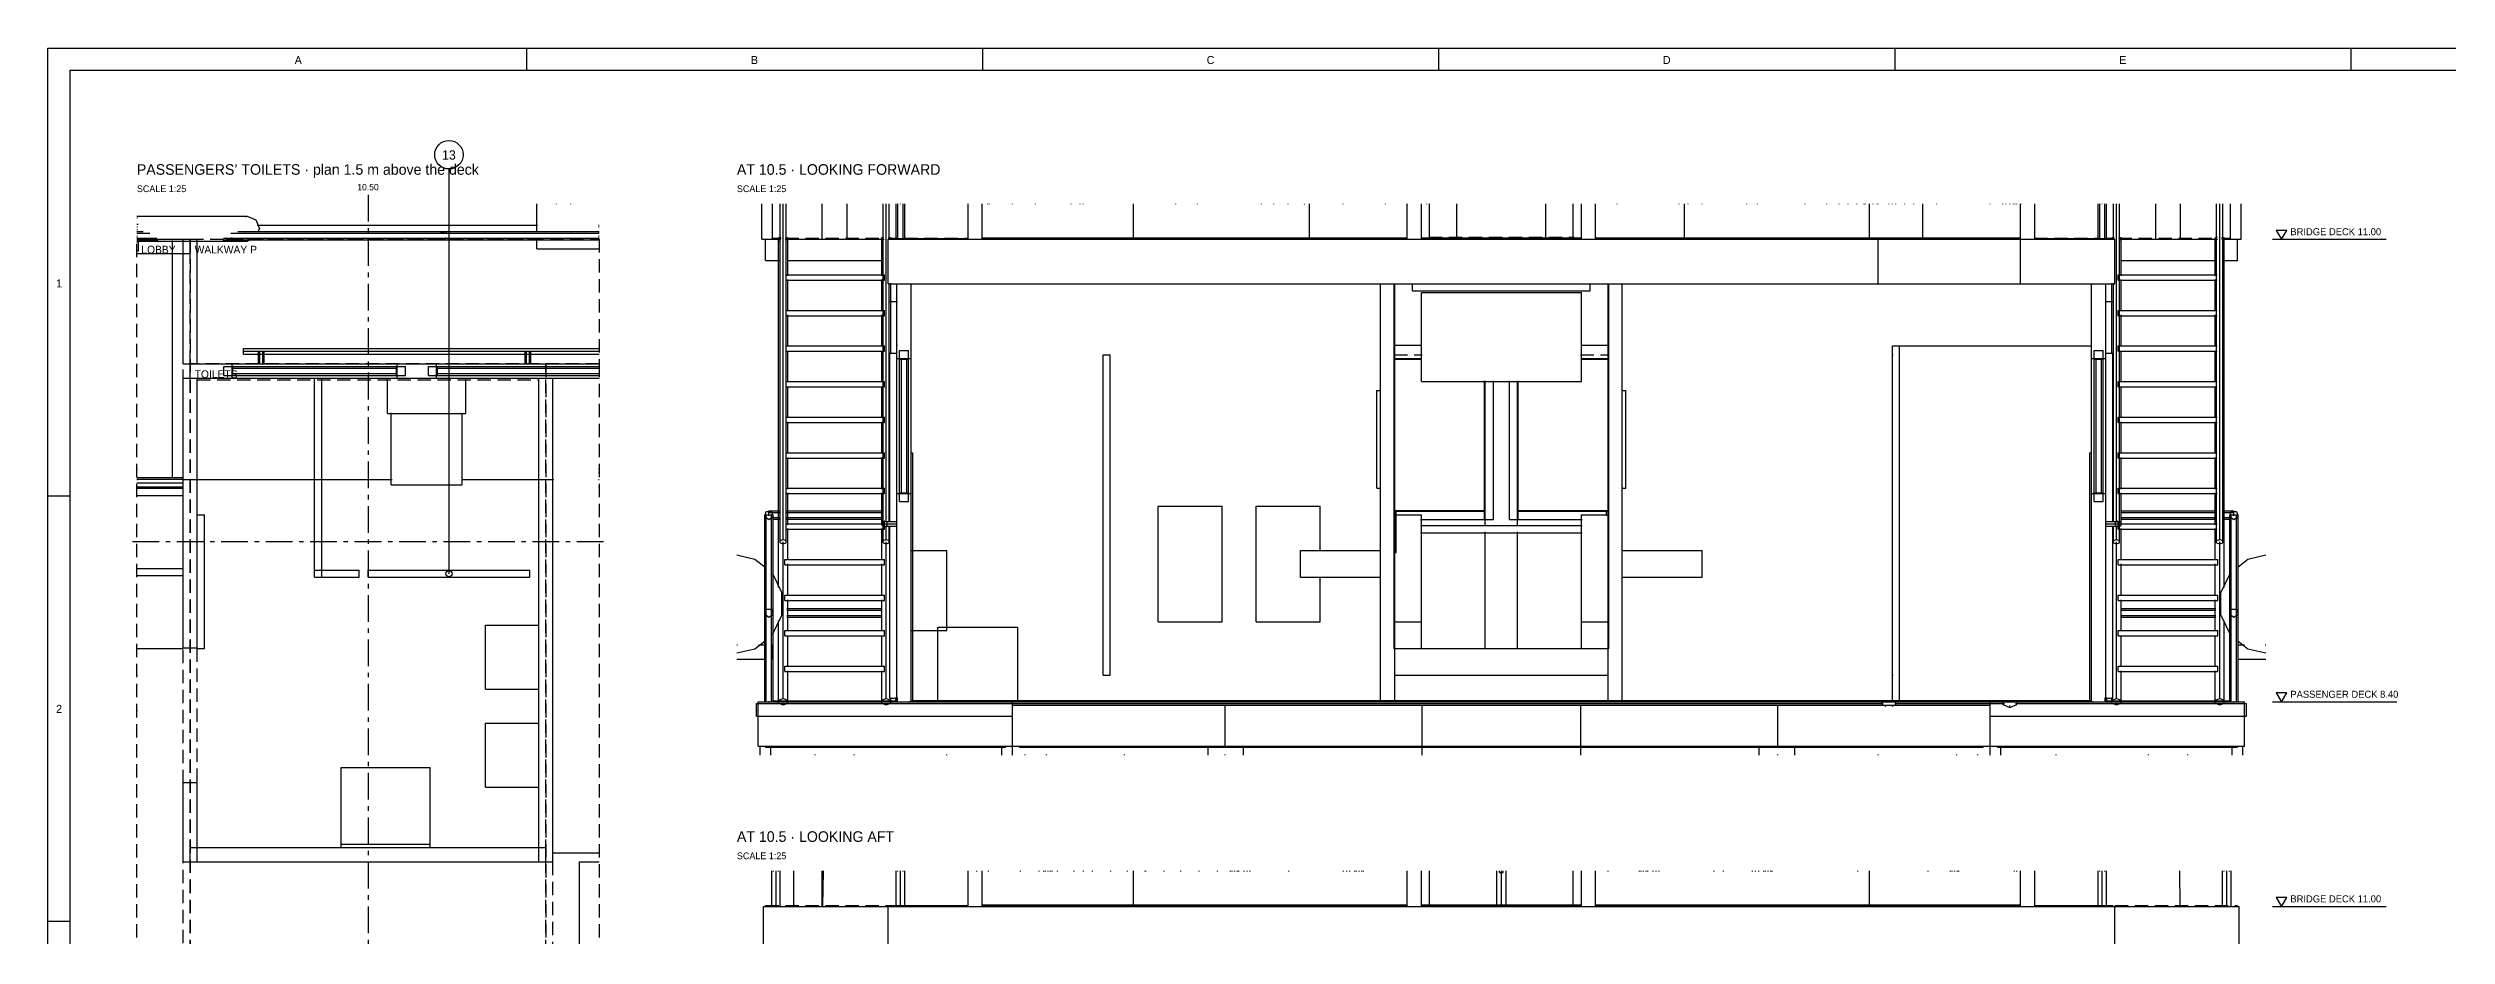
# Model space of a CAD drawing. Extents: x 5 to 836, y 5 to 589.
# Drawn here: x 5 to 545, y 389 to 589 of the extents above; entities that cross this region are included whole.
import ezdxf
from ezdxf.enums import TextEntityAlignment as Align

# ---------------------------------------------------------------- set-up
doc = ezdxf.new("R2010")
doc.units = 0
doc.linetypes.add('CENTER', pattern=[10, 6, -1.5, 1, -1.5])
doc.linetypes.add('DASHED', pattern=[4.5, 3, -1.5])
for name, color, linetype in [('CENTRE', 4, 'CENTER'), ('CHECK', 40, 'CONTINUOUS'), ('CHECK-TEXT', 40, 'CONTINUOUS'), ('CUT', 7, 'CONTINUOUS'), ('DETAIL', 8, 'CONTINUOUS'), ('DIM', 3, 'CONTINUOUS'), ('FRAME', 7, 'CONTINUOUS'), ('GA', 4, 'DASHED'), ('GA-TEXT', 4, 'CONTINUOUS'), ('MARKING', 4, 'DASHED'), ('OUTLINE', 7, 'CONTINUOUS'), ('TEXT', 7, 'CONTINUOUS'), ('THIN', 7, 'CONTINUOUS')]:
    doc.layers.add(name, color=color, linetype=linetype)

msp = doc.modelspace()

# ---------------------------------------------------------------- linework, layer by layer
at = {"layer": 'CENTRE'}
for p, q in [((77, 556), (77, 209)), ((77, 556), (77, 209)), ((24, 478), (130, 478))]:
    msp.add_line(p, q, dxfattribs=at)
at = {"layer": 'CHECK'}
msp.add_line((95.2, 561.8), (95.2, 470.8), dxfattribs=at)
for centre, radius in [((95.2, 565), 3.2), ((95.2, 470.8), 0.7)]:
    msp.add_circle(centre, radius, dxfattribs=at)
at = {"layer": 'CUT'}
for p, q in [((212, 546), (212, 554)), ((215.2, 546), (215.2, 554)), ((249.2, 546), (249.2, 554)), ((310.8, 546), (310.8, 554)), ((314, 546), (314, 554)), ((350, 546), (350, 554)), ((353.2, 546), (353.2, 554)), ((414.8, 546), (414.8, 554)), ((448.8, 546), (448.8, 554)), ((452, 546), (452, 554)), ((25, 546), (38.6, 546)), ((25, 545.4), (25.4, 545.4)), ((25.4, 543.4), (25.4, 545.4)), ((35.4, 518), (35.4, 546)), ((37, 542.8), (37, 546)), ((38.6, 518), (38.6, 546)), ((194, 536), (194, 546)), ((194, 546), (470, 546)), ((194.4, 546.2), (212, 546.2)), ((194.4, 546.04), (194.4, 546.18)), ((194.4, 546.04), (212, 546.04)), ((215.2, 546.32), (310.8, 546.32)), ((215.2, 546.12), (310.8, 546.12)), ((314, 546.32), (350, 546.32)), ((314, 546.12), (350, 546.12)), ((353.2, 546.32), (448.8, 546.32)), ((353.2, 546.12), (448.8, 546.12)), ((452, 546.2), (469.6, 546.2)), ((452, 546.04), (469.6, 546.04)), ((469.6, 546.06), (469.6, 546.2)), ((470, 536), (470, 546)), ((25, 543.4), (25.4, 543.4)), ((25, 542.8), (37, 542.8)), ((194, 536), (470, 536)), ((196, 519.16), (196, 536)), ((199.2, 519.16), (199.2, 536)), ((304.8, 442), (304.8, 536)), ((308, 442), (308, 536)), ((312, 534.4), (312, 536)), ((312, 534.4), (352, 534.4)), ((352, 534.4), (352, 536)), ((356, 442), (356, 536)), ((359.2, 442), (359.2, 536)), ((464.8, 519.16), (464.8, 536)), ((468, 519.16), (468, 536)), ((196, 519.16), (199.2, 519.16)), ((196.6, 519), (196.6, 521)), ((196.6, 521), (198.6, 521)), ((196.6, 519), (198.6, 519)), ((197, 489), (197, 519)), ((198.2, 489), (198.2, 519)), ((198.6, 519), (198.6, 521)), ((464.8, 519.16), (468, 519.16)), ((465.4, 521), (467.4, 521)), ((465.4, 519), (465.4, 521)), ((465.4, 519), (467.4, 519)), ((465.8, 489), (465.8, 519)), ((467, 489), (467, 519)), ((467.4, 519), (467.4, 521)), ((35.4, 518), (46.44, 518)), ((35.4, 454), (35.4, 514.8)), ((35.4, 514.8), (46.44, 514.8)), ((37, 514.8), (37, 518)), ((38.6, 454), (38.6, 514.8)), ((44.6, 517.4), (46.6, 517.4)), ((44.6, 515.4), (44.6, 517.4)), ((44.6, 515.4), (46.6, 515.4)), ((46.44, 514.8), (46.44, 518)), ((46.6, 515.4), (46.6, 517.4)), ((46.6, 517), (83.4, 517)), ((46.6, 515.8), (83.4, 515.8)), ((65, 514.8), (66.6, 514.8)), ((65, 470), (65, 514.8)), ((66.6, 470), (66.6, 514.8)), ((83.4, 515.4), (83.4, 517.4)), ((83.4, 517.4), (85.4, 517.4)), ((83.4, 515.4), (85.4, 515.4)), ((83.56, 518), (92.44, 518)), ((83.56, 514.8), (83.56, 518)), ((83.56, 514.8), (92.44, 514.8)), ((85.4, 515.4), (85.4, 517.4)), ((90.6, 517.4), (92.6, 517.4)), ((90.6, 515.4), (90.6, 517.4)), ((90.6, 515.4), (92.6, 515.4)), ((92.44, 514.8), (92.44, 518)), ((92.6, 515.4), (92.6, 517.4)), ((92.6, 517), (129, 517)), ((92.6, 515.8), (129, 515.8)), ((115.4, 514.8), (118.6, 514.8)), ((115.4, 406), (115.4, 514.8)), ((118.6, 406), (118.6, 514.8)), ((304, 490), (304, 512)), ((304, 512), (304.8, 512)), ((359.2, 512), (360, 512)), ((360, 490), (360, 512)), ((199.2, 442), (199.2, 498)), ((199.2, 498), (199.6, 498)), ((199.6, 442), (199.6, 498)), ((464.4, 498), (464.8, 498)), ((464.4, 442), (464.4, 498)), ((464.8, 442), (464.8, 498)), ((25, 488.4), (35.4, 488.4)), ((196, 442), (196, 488.84)), ((196, 488.84), (199.2, 488.84)), ((196.6, 489), (198.6, 489)), ((196.6, 487), (196.6, 489)), ((196.6, 487), (198.6, 487)), ((198.6, 487), (198.6, 489)), ((304, 490), (304.8, 490)), ((359.2, 490), (360, 490)), ((464.8, 488.84), (468, 488.84)), ((465.4, 489), (467.4, 489)), ((465.4, 487), (465.4, 489)), ((465.4, 487), (467.4, 487)), ((467.4, 487), (467.4, 489)), ((468, 442), (468, 488.84)), ((38.6, 484), (40.2, 484)), ((40.2, 454), (40.2, 484)), ((166.25, 483.69), (166.61, 484.81)), ((166.25, 483.69), (167.2, 483)), ((166.61, 484.81), (167.79, 484.81)), ((167.2, 483), (168.15, 483.69)), ((167.79, 484.81), (168.15, 483.69)), ((192.58, 481.68), (192.58, 482.36)), ((192.58, 481.64), (193.17, 481.3)), ((192.61, 482.38), (193.2, 482.72)), ((193.2, 481.28), (193.79, 481.62)), ((193.23, 482.7), (193.82, 482.36)), ((193.82, 481.64), (193.82, 482.32)), ((470.18, 481.68), (470.18, 482.36)), ((470.18, 481.64), (470.77, 481.3)), ((470.21, 482.38), (470.8, 482.72)), ((470.8, 481.28), (471.39, 481.62)), ((470.83, 482.7), (471.42, 482.36)), ((471.42, 481.64), (471.42, 482.32)), ((495.85, 483.69), (496.21, 484.81)), ((495.85, 483.69), (496.8, 483)), ((496.21, 484.81), (497.39, 484.81)), ((496.8, 483), (497.75, 483.69)), ((497.39, 484.81), (497.75, 483.69)), ((286.8, 470), (286.8, 476)), ((286.8, 476), (304.8, 476)), ((359.2, 476), (377.2, 476)), ((377.2, 470), (377.2, 476)), ((25, 472), (35.4, 472)), ((25, 470.4), (35.4, 470.4)), ((65, 471.6), (75, 471.6)), ((65, 470), (75, 470)), ((75, 470), (75, 471.6)), ((77, 471.6), (113.4, 471.6)), ((77, 470), (77, 471.6)), ((77, 470), (113.4, 470)), ((113.4, 470), (113.4, 471.6)), ((286.8, 470), (304.8, 470)), ((359.2, 470), (377.2, 470)), ((166.25, 461.69), (166.61, 462.81)), ((166.25, 461.69), (167.2, 461)), ((166.61, 462.81), (167.79, 462.81)), ((167.2, 461), (168.15, 461.69)), ((167.79, 462.81), (168.15, 461.69)), ((495.85, 461.69), (496.21, 462.81)), ((495.85, 461.69), (496.8, 461)), ((496.21, 462.81), (497.39, 462.81)), ((496.8, 461), (497.75, 461.69)), ((497.39, 462.81), (497.75, 461.69)), ((25, 454), (35.4, 454)), ((35.4, 454.16), (38.6, 454.16)), ((38.6, 454), (40.2, 454)), ((164.8, 442), (499.2, 442)), ((164.8, 432), (164.8, 442)), ((168, 442.2), (196, 442.2)), ((168, 442), (168, 442.19)), ((199.2, 442.32), (464.8, 442.32)), ((199.2, 442.12), (464.8, 442.12)), ((222, 430), (222, 442)), ((442, 430), (442, 442)), ((468, 442.2), (496, 442.2)), ((496, 442.01), (496, 442.2)), ((499.2, 432), (499.2, 442)), ((164.8, 432), (499.2, 432)), ((165.2, 430), (165.2, 432)), ((166.4, 431.8), (166.4, 431.98)), ((166.4, 431.8), (220.4, 431.8)), ((167.6, 430), (167.6, 432)), ((219.6, 430), (219.6, 432)), ((220.4, 431.82), (220.4, 432)), ((223.6, 431.8), (223.6, 432)), ((223.6, 431.8), (440.4, 431.8)), ((440.4, 431.8), (440.4, 432)), ((443.6, 431.8), (443.6, 431.98)), ((443.6, 431.8), (497.6, 431.8)), ((444.4, 430), (444.4, 432)), ((496.4, 430), (496.4, 432)), ((497.6, 431.82), (497.6, 432)), ((498.8, 430), (498.8, 432)), ((35.4, 406), (35.4, 423.84)), ((35.4, 423.84), (38.6, 423.84)), ((38.6, 406), (38.6, 423.84)), ((35.4, 406), (118.6, 406)), ((37, 406), (37, 409.2)), ((37, 409.2), (117, 409.2)), ((71, 410), (91, 410)), ((71, 409.2), (71, 410)), ((91, 409.2), (91, 410)), ((117, 406), (117, 409.2)), ((212, 396), (212, 404)), ((215.2, 396), (215.2, 404)), ((249.2, 396), (249.2, 404)), ((310.8, 396), (310.8, 404)), ((314, 396), (314, 404)), ((350, 396), (350, 404)), ((353.2, 396), (353.2, 404)), ((414.8, 396), (414.8, 404)), ((448.8, 396), (448.8, 404)), ((452, 396), (452, 404)), ((194, 386), (194, 396)), ((194, 396), (470, 396)), ((194.4, 396.2), (212, 396.2)), ((194.4, 396.06), (194.4, 396.2)), ((194.4, 396.04), (212, 396.04)), ((215.2, 396.32), (310.8, 396.32)), ((215.2, 396.12), (310.8, 396.12)), ((314, 396.32), (350, 396.32)), ((314, 396.12), (350, 396.12)), ((353.2, 396.32), (448.8, 396.32)), ((353.2, 396.12), (448.8, 396.12)), ((452, 396.2), (469.6, 396.2)), ((452, 396.04), (469.6, 396.04)), ((469.6, 396.04), (469.6, 396.18)), ((470, 386), (470, 396))]:
    msp.add_line(p, q, dxfattribs=at)
at = {"layer": 'DETAIL'}
for p, q in [((115, 547.71), (115, 554)), ((119.4, 553.86), (119.4, 554)), ((122.6, 553.86), (122.6, 554)), ((165.6, 546), (165.6, 554)), ((168, 546), (168, 554)), ((169.71, 477.76), (169.71, 554)), ((170.4, 478.47), (170.4, 554)), ((171.09, 477.76), (171.09, 554)), ((179.2, 546), (179.2, 554)), ((184.8, 546), (184.8, 554)), ((192.91, 477.76), (192.91, 554)), ((193.6, 482.53), (193.6, 554)), ((194.29, 545.89), (194.29, 554)), ((195.85, 546), (195.85, 554)), ((196.21, 546), (196.21, 554)), ((196.8, 553.86), (196.8, 554)), ((197.39, 546), (197.39, 554)), ((197.75, 546), (197.75, 554)), ((212, 546), (212, 554)), ((215.2, 546), (215.2, 554)), ((216.44, 553.86), (216.44, 554)), ((216.8, 553.86), (216.8, 554)), ((222, 553.86), (222, 554)), ((227.2, 553.86), (227.2, 554)), ((235.2, 553.86), (235.2, 554)), ((237.2, 553.86), (237.2, 554)), ((238, 553.86), (238, 554)), ((249.2, 546), (249.2, 554)), ((258.76, 553.86), (258.76, 554)), ((263.64, 553.86), (263.64, 554)), ((278, 553.86), (278, 554)), ((280.8, 553.86), (280.8, 554)), ((284, 553.86), (284, 554)), ((288.8, 546), (288.8, 554)), ((305.96, 553.86), (305.96, 554)), ((310.8, 546), (310.8, 554)), ((310.84, 553.86), (310.84, 554)), ((314, 546), (314, 554)), ((315.2, 553.86), (315.2, 554)), ((315.84, 546), (315.84, 554)), ((322, 546.28), (322, 554)), ((342, 546.28), (342, 554)), ((348.16, 546), (348.16, 554)), ((350, 546), (350, 554)), ((353.16, 553.86), (353.16, 554)), ((353.2, 546), (353.2, 554)), ((358.04, 553.86), (358.04, 554)), ((372, 553.86), (372, 554)), ((373.2, 546), (373.2, 554)), ((377.2, 553.86), (377.2, 554)), ((387.2, 553.86), (387.2, 554)), ((389.6, 553.86), (389.6, 554)), ((400.36, 553.86), (400.36, 554)), ((405.24, 553.86), (405.24, 554)), ((410, 553.86), (410, 554)), ((412, 553.86), (412, 554)), ((413.6, 553.86), (413.6, 554)), ((413.93, 553.86), (413.93, 554)), ((414.8, 546), (414.8, 554)), ((415.67, 553.86), (415.67, 554)), ((416.64, 553.86), (416.64, 554)), ((416.8, 553.86), (416.8, 554)), ((419.24, 553.86), (419.24, 554)), ((420, 553.86), (420, 554)), ((420.76, 553.86), (420.76, 554)), ((422.8, 553.86), (422.8, 554)), ((424.8, 553.86), (424.8, 554)), ((426.8, 546), (426.8, 554)), ((430, 553.86), (430, 554)), ((442, 553.86), (442, 554)), ((444.84, 553.86), (444.84, 554)), ((445.6, 553.86), (445.6, 554)), ((446.36, 553.86), (446.36, 554)), ((447.2, 553.86), (447.2, 554)), ((447.56, 553.86), (447.56, 554)), ((448, 553.86), (448, 554)), ((448.8, 536), (448.8, 554)), ((448.96, 553.86), (448.96, 554)), ((452, 546), (452, 554)), ((466.25, 546), (466.25, 554)), ((466.61, 546), (466.61, 554)), ((467.2, 553.86), (467.2, 554)), ((467.79, 546), (467.79, 554)), ((468.15, 546), (468.15, 554)), ((469.71, 545.89), (469.71, 554)), ((470.4, 482.53), (470.4, 554)), ((471.09, 477.76), (471.09, 554)), ((479.2, 546), (479.2, 554)), ((484.8, 546), (484.8, 554)), ((492.91, 477.76), (492.91, 554)), ((493.6, 478.47), (493.6, 554)), ((494.29, 477.76), (494.29, 554)), ((496, 546), (496, 554)), ((498.4, 546), (498.4, 554)), ((25, 549.42), (25.28, 549.42)), ((25, 548.8), (25.14, 548.8)), ((25, 548.18), (25.14, 548.18)), ((25, 547.75), (26.4, 547.75)), ((25, 547.39), (27.94, 547.39)), ((25, 546.8), (25.14, 546.8)), ((25, 546.4), (25.14, 546.4)), ((25, 546.21), (29.48, 546.21)), ((25, 546), (25.64, 546)), ((25, 545.85), (29.76, 545.85)), ((25, 545.4), (25.4, 545.4)), ((25.4, 543.4), (25.4, 545.4)), ((33, 492.28), (33, 545.7)), ((35.4, 518), (35.4, 545.72)), ((37, 542.8), (37, 545.72)), ((38.6, 518), (38.6, 545.72)), ((44.32, 545.85), (129, 545.85)), ((44.46, 546.21), (129, 546.21)), ((45.16, 546.17), (46.15, 545.85)), ((46.14, 547.39), (129, 547.39)), ((46.15, 545.85), (46.54, 546.38)), ((47.68, 547.75), (129, 547.75)), ((52.03, 549.2), (115.15, 549.2)), ((93.14, 547.39), (94.26, 547.75)), ((93.14, 547.26), (93.14, 547.39)), ((93.14, 546.21), (93.14, 546.34)), ((93.14, 546.21), (94.26, 545.85)), ((94.26, 547.75), (94.64, 547.22)), ((94.26, 545.85), (94.64, 546.38)), ((115, 543.88), (115, 545.91)), ((128.86, 549.2), (129, 549.2)), ((128.86, 548.8), (129, 548.8)), ((128.86, 546.8), (129, 546.8)), ((128.86, 546.4), (129, 546.4)), ((165.6, 546), (169.9, 546)), ((166.4, 541.2), (166.4, 546)), ((169.36, 546.35), (169.88, 546.53)), ((169.36, 467.69), (169.36, 546.35)), ((169.36, 545.65), (169.49, 545.6)), ((170.88, 546), (193.13, 546)), ((170.92, 546.53), (171.44, 546.35)), ((171.31, 545.6), (171.44, 545.65)), ((171.44, 537.81), (171.44, 546.35)), ((192.56, 546.35), (193.08, 546.53)), ((192.56, 545.65), (192.69, 545.6)), ((192.58, 537.81), (192.58, 546.35)), ((194, 536), (194, 546)), ((194, 546), (470, 546)), ((194.12, 546.53), (194.64, 546.35)), ((194.64, 545.88), (194.64, 546.35)), ((196.8, 546), (196.8, 546.14)), ((227.2, 546), (227.2, 546.14)), ((235.2, 546), (235.2, 546.14)), ((237.2, 546), (237.2, 546.14)), ((238, 546), (238, 546.14)), ((278, 546), (278, 546.14)), ((280.8, 546), (280.8, 546.14)), ((377.2, 546), (377.2, 546.14)), ((387.2, 546), (387.2, 546.14)), ((413.6, 546), (413.6, 546.14)), ((416.8, 535.86), (416.8, 546.14)), ((422.8, 546), (422.8, 546.14)), ((424.8, 546), (424.8, 546.14)), ((430, 546), (430, 546.14)), ((448, 546), (448, 546.14)), ((467.2, 546), (467.2, 546.14)), ((469.36, 546.35), (469.88, 546.53)), ((469.36, 545.88), (469.36, 546.35)), ((470, 536), (470, 546)), ((470.89, 546), (493.13, 546)), ((470.92, 546.53), (471.44, 546.35)), ((471.31, 545.6), (471.44, 545.65)), ((471.42, 537.81), (471.42, 546.35)), ((492.56, 546.35), (493.08, 546.53)), ((492.56, 537.81), (492.56, 546.35)), ((492.56, 545.65), (492.69, 545.6)), ((494.1, 546), (498.4, 546)), ((494.12, 546.53), (494.64, 546.35)), ((494.51, 545.6), (494.64, 545.65)), ((494.64, 467.69), (494.64, 546.35)), ((497.6, 541.2), (497.6, 546)), ((25, 543.4), (25.4, 543.4)), ((25, 542.8), (37, 542.8)), ((166.4, 541.2), (169.48, 541.2)), ((171.3, 541.2), (192.71, 541.2)), ((471.31, 541.2), (492.71, 541.2)), ((494.52, 541.2), (497.6, 541.2)), ((170.94, 538), (193.2, 538)), ((170.94, 536.8), (193.2, 536.8)), ((171.44, 529.83), (171.44, 536.98)), ((192.58, 529.83), (192.58, 536.98)), ((193.2, 536.8), (193.2, 538)), ((194, 536), (470, 536)), ((194.29, 482.43), (194.29, 536.11)), ((194.64, 520.31), (194.64, 536.14)), ((196, 442), (196, 536)), ((199.2, 442), (199.2, 536)), ((240, 535.87), (240, 536)), ((280, 535.87), (280, 536)), ((304.8, 535.86), (304.8, 536)), ((307.84, 453.89), (307.84, 536)), ((308, 442), (308, 536)), ((312, 534.4), (312, 536)), ((312, 534.4), (352, 534.4)), ((352, 534.4), (352, 536)), ((356, 442), (356, 536)), ((356.16, 453.89), (356.16, 536)), ((359.2, 535.86), (359.2, 536)), ((384, 535.87), (384, 536)), ((413.6, 535.86), (413.6, 536)), ((418.24, 535.86), (418.24, 536)), ((424, 535.87), (424, 536)), ((424.8, 535.87), (424.8, 536)), ((440.8, 535.87), (440.8, 536)), ((447.36, 535.86), (447.36, 536)), ((464.8, 442), (464.8, 536)), ((468, 442), (468, 536)), ((469.36, 520.31), (469.36, 536.14)), ((469.71, 482.43), (469.71, 536.11)), ((470.8, 538), (493.06, 538)), ((470.8, 536.8), (470.8, 538)), ((470.8, 536.8), (493.06, 536.8)), ((471.42, 529.83), (471.42, 536.98)), ((492.56, 529.83), (492.56, 536.98)), ((170.94, 530), (193.2, 530)), ((171.44, 521.85), (171.44, 529)), ((192.58, 521.85), (192.58, 529)), ((193.2, 528.8), (193.2, 530)), ((194.44, 532), (196.12, 532)), ((314, 514), (314, 534)), ((314, 534), (350, 534)), ((350, 514), (350, 534)), ((467.88, 532), (469.56, 532)), ((470.8, 530), (493.06, 530)), ((470.8, 528.8), (470.8, 530)), ((471.42, 521.85), (471.42, 529)), ((492.56, 521.85), (492.56, 529)), ((170.94, 528.8), (193.2, 528.8)), ((470.8, 528.8), (493.06, 528.8)), ((49, 520.18), (49, 521.42)), ((49, 521.42), (129, 521.42)), ((49, 520.8), (129, 520.8)), ((49, 520.18), (129, 520.18)), ((52.36, 518), (52.36, 520.8)), ((52.68, 518), (52.68, 520.8)), ((53.32, 518), (53.32, 520.8)), ((53.64, 518), (53.64, 520.8)), ((112.36, 518), (112.36, 520.8)), ((112.68, 518), (112.68, 520.8)), ((113.32, 518), (113.32, 520.8)), ((113.64, 518), (113.64, 520.8)), ((170.94, 522), (193.2, 522)), ((170.94, 520.8), (193.2, 520.8)), ((171.44, 513.87), (171.44, 520.88)), ((192.58, 513.87), (192.58, 520.88)), ((193.2, 520.8), (193.2, 522)), ((194.4, 482.51), (194.4, 520.4)), ((194.4, 520.4), (196, 520.4)), ((196, 522.16), (196.14, 522.16)), ((196, 519.16), (199.2, 519.16)), ((196.6, 487), (196.6, 521)), ((196.6, 521), (198.6, 521)), ((196.6, 519), (198.6, 519)), ((197, 489), (197, 519)), ((198.2, 489), (198.2, 519)), ((198.6, 487), (198.6, 521)), ((242.4, 448), (242.4, 520)), ((242.4, 520), (244, 520)), ((244, 448), (244, 520)), ((307.8, 519.16), (314.09, 519.16)), ((307.8, 519), (314.09, 519)), ((307.84, 522.16), (314.12, 522.16)), ((349.88, 522.16), (356.16, 522.16)), ((349.91, 519.16), (356.2, 519.16)), ((349.91, 519), (356.2, 519)), ((420, 442), (420, 522)), ((420, 522), (464.8, 522)), ((420, 520), (420.13, 520)), ((421.6, 442), (421.6, 522)), ((464.8, 519.16), (468, 519.16)), ((465.4, 521), (467.4, 521)), ((465.4, 487), (465.4, 521)), ((465.4, 519), (467.4, 519)), ((465.8, 489), (465.8, 519)), ((467, 489), (467, 519)), ((467.4, 487), (467.4, 521)), ((467.86, 522.16), (468, 522.16)), ((468, 520.4), (469.6, 520.4)), ((469.6, 482.51), (469.6, 520.4)), ((470.8, 522), (493.06, 522)), ((470.8, 520.8), (470.8, 522)), ((470.8, 520.8), (493.06, 520.8)), ((471.42, 513.87), (471.42, 520.88)), ((492.56, 513.87), (492.56, 520.88)), ((35.4, 518), (129, 518)), ((35.4, 454), (35.4, 514.8)), ((35.4, 514.8), (129, 514.8)), ((37, 514.8), (37, 518)), ((38.6, 454), (38.6, 514.8)), ((44.6, 517.4), (83.4, 517.4)), ((44.6, 515.4), (44.6, 517.4)), ((44.6, 515.4), (83.4, 515.4)), ((46.44, 514.8), (46.44, 518)), ((46.6, 515.4), (46.6, 517.4)), ((46.6, 517), (83.4, 517)), ((46.6, 515.8), (83.4, 515.8)), ((65, 470), (65, 514.52)), ((66.6, 470), (66.6, 514.52)), ((81.4, 506.8), (81.4, 514.52)), ((83.4, 515.4), (83.4, 517.4)), ((83.53, 517.4), (85.4, 517.4)), ((83.53, 515.4), (85.4, 515.4)), ((83.56, 514.8), (83.56, 518)), ((85.4, 515.4), (85.4, 517.4)), ((90.6, 517.4), (129, 517.4)), ((90.6, 515.4), (90.6, 517.4)), ((90.6, 515.4), (129, 515.4)), ((92.44, 514.8), (92.44, 518)), ((92.6, 515.4), (92.6, 517.4)), ((92.6, 517), (129, 517)), ((92.6, 515.8), (129, 515.8)), ((99, 506.8), (99, 514.52)), ((115.4, 406), (115.4, 514.8)), ((118.6, 406), (118.6, 514.8)), ((170.94, 514), (193.2, 514)), ((170.94, 512.8), (193.2, 512.8)), ((171.44, 505.89), (171.44, 512.9)), ((192.58, 505.89), (192.58, 512.9)), ((193.2, 512.8), (193.2, 514)), ((314, 514), (350, 514)), ((328.2, 483), (328.2, 514.15)), ((328.36, 481.45), (328.36, 514.18)), ((330.2, 483), (330.2, 514.15)), ((333.8, 483), (333.8, 514.15)), ((335.64, 481.45), (335.64, 514.18)), ((335.8, 483), (335.8, 514.15)), ((470.8, 514), (493.06, 514)), ((470.8, 512.8), (470.8, 514)), ((470.8, 512.8), (493.06, 512.8)), ((471.42, 505.89), (471.42, 512.9)), ((492.56, 505.89), (492.56, 512.9)), ((304, 490), (304, 512)), ((304, 512), (304.8, 512)), ((304.8, 490), (304.8, 512)), ((359.2, 512), (360, 512)), ((359.2, 490), (359.2, 512)), ((360, 490), (360, 512)), ((81.4, 506.8), (99, 506.8)), ((82.2, 490.8), (82.2, 506.99)), ((98.2, 490.8), (98.2, 506.99)), ((170.94, 506), (193.2, 506)), ((170.94, 504.8), (193.2, 504.8)), ((171.44, 497.92), (171.44, 504.92)), ((192.58, 497.92), (192.58, 504.92)), ((193.2, 504.8), (193.2, 506)), ((470.8, 506), (493.06, 506)), ((470.8, 504.8), (470.8, 506)), ((470.8, 504.8), (493.06, 504.8)), ((471.42, 497.92), (471.42, 504.92)), ((492.56, 497.92), (492.56, 504.92)), ((170.94, 498), (193.2, 498)), ((170.94, 496.8), (193.2, 496.8)), ((171.44, 489.8), (171.44, 496.94)), ((192.58, 489.8), (192.58, 496.94)), ((193.2, 496.8), (193.2, 498)), ((470.8, 498), (493.06, 498)), ((470.8, 496.8), (470.8, 498)), ((470.8, 496.8), (493.06, 496.8)), ((471.42, 489.8), (471.42, 496.94)), ((492.56, 489.8), (492.56, 496.94)), ((25, 494.4), (25.14, 494.4)), ((25, 492.4), (35.4, 492.4)), ((25, 492.07), (35.4, 492.07)), ((25, 492), (25.14, 492)), ((25, 491.2), (35.4, 491.2)), ((35.22, 492), (82.4, 492)), ((98.07, 492), (118.78, 492)), ((128.86, 494.4), (129, 494.4)), ((128.86, 492), (129, 492)), ((25, 490.33), (35.4, 490.33)), ((25, 490), (35.4, 490)), ((25, 488.4), (35.4, 488.4)), ((82.2, 490.8), (98.2, 490.8)), ((170.94, 490), (193.2, 490)), ((170.94, 488.8), (193.2, 488.8)), ((171.44, 481.82), (171.44, 488.97)), ((192.58, 481.82), (192.58, 488.97)), ((193.2, 488.8), (193.2, 490)), ((196, 488.84), (199.2, 488.84)), ((196.6, 489), (198.6, 489)), ((196.6, 487), (198.6, 487)), ((254.8, 486), (269.2, 486)), ((254.8, 460), (254.8, 486)), ((269.2, 460), (269.2, 486)), ((276.8, 460), (276.8, 486)), ((276.8, 486), (291.2, 486)), ((291.2, 475.94), (291.2, 486)), ((304, 490), (304.8, 490)), ((359.2, 490), (360, 490)), ((464.8, 488.84), (468, 488.84)), ((465.4, 489), (467.4, 489)), ((465.4, 487), (467.4, 487)), ((470.8, 490), (493.06, 490)), ((470.8, 488.8), (470.8, 490)), ((470.8, 488.8), (493.06, 488.8)), ((471.42, 481.82), (471.42, 488.97)), ((492.56, 481.82), (492.56, 488.97)), ((38.6, 484), (40.2, 484)), ((40.2, 454), (40.2, 484)), ((166.25, 483.69), (166.61, 484.81)), ((166.25, 484), (168.15, 484)), ((166.25, 442), (166.25, 484)), ((166.25, 483.69), (166.35, 483.61)), ((166.61, 484.81), (167.79, 484.81)), ((166.61, 442), (166.61, 484)), ((167.2, 483.8), (167.2, 484.95)), ((167.2, 484.95), (169.58, 484.95)), ((167.2, 484.59), (169.58, 484.59)), ((167.79, 484.81), (167.91, 484.44)), ((167.79, 442), (167.79, 484)), ((168.04, 483.41), (169.58, 483.41)), ((168.04, 483.05), (169.58, 483.05)), ((168.15, 442), (168.15, 484)), ((170.94, 482), (196, 482)), ((170.94, 480.8), (193.2, 480.8)), ((171.26, 484.95), (192.68, 484.95)), ((171.26, 484.59), (192.68, 484.59)), ((171.26, 483.41), (192.68, 483.41)), ((171.26, 483.05), (192.68, 483.05)), ((171.44, 473.84), (171.44, 480.99)), ((192.58, 482.36), (192.78, 482.48)), ((192.58, 473.84), (192.58, 480.99)), ((193.2, 480.8), (193.2, 482.55)), ((193.2, 482.55), (196, 482.55)), ((193.2, 481.45), (196, 481.45)), ((193.6, 478.47), (193.6, 481.55)), ((194.29, 477.76), (194.29, 481.59)), ((194.4, 442.8), (194.4, 481.53)), ((307.8, 485), (328.2, 485)), ((307.8, 484.84), (328.36, 484.84)), ((307.84, 484), (314, 484)), ((307.93, 484.81), (308.35, 484.81)), ((308.35, 475.6), (308.35, 484.8)), ((313.81, 483), (330.2, 483)), ((313.81, 481.6), (350.19, 481.6)), ((314, 453.86), (314, 484)), ((333.8, 483), (350.19, 483)), ((335.64, 484.84), (356.2, 484.84)), ((335.8, 485), (356.2, 485)), ((350, 484), (356.16, 484)), ((350, 453.86), (350, 484)), ((355.65, 484.81), (356.07, 484.81)), ((355.65, 483.82), (355.65, 484.8)), ((468, 482.55), (470.8, 482.55)), ((468, 482), (493.06, 482)), ((468, 481.45), (470.8, 481.45)), ((469.6, 442.8), (469.6, 481.53)), ((469.71, 477.76), (469.71, 481.59)), ((470.4, 478.47), (470.4, 481.55)), ((470.8, 480.8), (470.8, 482.55)), ((470.8, 480.8), (493.06, 480.8)), ((471.22, 482.48), (471.42, 482.36)), ((471.32, 484.95), (492.74, 484.95)), ((471.32, 484.59), (492.74, 484.59)), ((471.32, 483.41), (492.74, 483.41)), ((471.32, 483.05), (492.74, 483.05)), ((471.42, 473.84), (471.42, 480.99)), ((492.56, 473.84), (492.56, 480.99)), ((494.42, 484.95), (496.8, 484.95)), ((494.42, 484.59), (496.8, 484.59)), ((494.42, 483.41), (495.96, 483.41)), ((494.42, 483.05), (495.96, 483.05)), ((495.85, 484), (497.75, 484)), ((495.85, 442), (495.85, 484)), ((496.09, 484.44), (496.21, 484.81)), ((496.21, 484.81), (497.39, 484.81)), ((496.21, 442), (496.21, 484)), ((496.8, 483.8), (496.8, 484.95)), ((497.39, 484.81), (497.75, 483.69)), ((497.39, 442), (497.39, 484)), ((497.65, 483.61), (497.75, 483.69)), ((497.75, 442), (497.75, 484)), ((160, 475.02), (164.06, 474.09)), ((169.71, 478.24), (170.4, 478.47)), ((169.71, 477.76), (170.4, 477.53)), ((170.4, 478.47), (171.09, 478.24)), ((170.4, 442.71), (170.4, 477.95)), ((170.4, 477.53), (171.09, 477.76)), ((192.91, 478.24), (193.6, 478.47)), ((192.91, 477.76), (193.6, 477.53)), ((193.6, 478.47), (194.29, 478.24)), ((193.6, 442.71), (193.6, 477.95)), ((193.6, 477.53), (194.29, 477.76)), ((199.2, 476), (207.2, 476)), ((207.2, 458), (207.2, 476)), ((286.8, 470), (286.8, 476)), ((286.8, 476), (304.8, 476)), ((304.8, 470), (304.8, 476)), ((307.93, 475.6), (308.35, 475.6)), ((313.81, 480), (350.19, 480)), ((328.36, 453.86), (328.36, 480.19)), ((335.64, 453.86), (335.64, 480.19)), ((359.2, 476), (377.2, 476)), ((359.2, 470), (359.2, 476)), ((377.2, 470), (377.2, 476)), ((469.71, 478.24), (470.4, 478.47)), ((469.71, 477.76), (470.4, 477.53)), ((470.4, 478.47), (471.09, 478.24)), ((470.4, 442.71), (470.4, 477.95)), ((470.4, 477.53), (471.09, 477.76)), ((492.91, 478.24), (493.6, 478.47)), ((492.91, 477.76), (493.6, 477.53)), ((493.6, 478.47), (494.29, 478.24)), ((493.6, 442.71), (493.6, 477.95)), ((493.6, 477.53), (494.29, 477.76)), ((499.94, 474.09), (504, 475.02)), ((25, 472), (35.4, 472)), ((25, 470.4), (35.4, 470.4)), ((65, 471.6), (75, 471.6)), ((65, 470), (75, 470)), ((75, 470), (75, 471.6)), ((77, 471.6), (113.4, 471.6)), ((77, 470), (77, 471.6)), ((77, 470), (113.4, 470)), ((113.4, 470), (113.4, 471.6)), ((164.06, 474.09), (166.33, 472.28)), ((168.02, 470.86), (170.12, 466.49)), ((170.8, 472.8), (170.8, 474)), ((170.8, 474), (193.2, 474)), ((170.8, 472.8), (193.2, 472.8)), ((171.44, 465.86), (171.44, 473)), ((192.58, 465.86), (192.58, 473)), ((193.2, 472.8), (193.2, 474)), ((286.8, 470), (304.8, 470)), ((291.2, 460), (291.2, 470.06)), ((359.2, 470), (377.2, 470)), ((470.8, 474), (493.2, 474)), ((470.8, 472.8), (470.8, 474)), ((470.8, 472.8), (493.2, 472.8)), ((471.42, 465.86), (471.42, 473)), ((492.56, 465.86), (492.56, 473)), ((493.2, 472.8), (493.2, 474)), ((493.88, 466.49), (495.98, 470.86)), ((497.67, 472.28), (499.94, 474.09)), ((170.12, 461.51), (170.12, 466.49)), ((170.8, 464.8), (170.8, 466)), ((170.8, 466), (193.2, 466)), ((170.8, 464.8), (193.2, 464.8)), ((171.44, 457.88), (171.44, 464.89)), ((192.58, 457.88), (192.58, 464.89)), ((193.2, 464.8), (193.2, 466)), ((313.87, 467.6), (314, 467.6)), ((350, 467.6), (350.13, 467.6)), ((470.8, 466), (493.2, 466)), ((470.8, 464.8), (470.8, 466)), ((470.8, 464.8), (493.2, 464.8)), ((471.42, 457.88), (471.42, 464.89)), ((492.56, 457.88), (492.56, 464.89)), ((493.2, 464.8), (493.2, 466)), ((493.88, 461.51), (493.88, 466.49)), ((103.4, 444.8), (103.4, 459.2)), ((103.4, 459.2), (115.4, 459.2)), ((168.02, 457.14), (170.12, 461.51)), ((169.36, 441.65), (169.36, 460.27)), ((171.26, 462.95), (192.68, 462.95)), ((171.26, 462.59), (192.68, 462.59)), ((171.26, 461.41), (192.68, 461.41)), ((171.26, 461.05), (192.68, 461.05)), ((205.2, 442), (205.2, 458.8)), ((205.2, 458.8), (223.2, 458.8)), ((223.2, 442), (223.2, 458.8)), ((254.8, 460), (269.2, 460)), ((276.8, 460), (291.2, 460)), ((307.84, 460), (314, 460)), ((350, 460), (356.15, 460)), ((471.32, 462.95), (492.74, 462.95)), ((471.32, 462.59), (492.74, 462.59)), ((471.32, 461.41), (492.74, 461.41)), ((471.32, 461.05), (492.74, 461.05)), ((493.88, 461.51), (495.98, 457.14)), ((494.64, 441.65), (494.64, 460.27)), ((25, 454), (35.4, 454)), ((35.4, 454.16), (38.6, 454.16)), ((38.6, 454), (40.2, 454)), ((160, 454.8), (160.14, 454.8)), ((160, 452.98), (164.06, 453.91)), ((164.06, 453.91), (166.33, 455.72)), ((164.83, 454.8), (166.34, 454.8)), ((168, 451.6), (168, 454.8)), ((170.8, 458), (193.2, 458)), ((170.8, 456.8), (170.8, 458)), ((170.8, 456.8), (193.2, 456.8)), ((171.44, 449.9), (171.44, 456.91)), ((192.58, 449.9), (192.58, 456.91)), ((193.2, 456.8), (193.2, 458)), ((199.2, 458), (207.2, 458)), ((307.93, 454), (356.07, 454)), ((470.8, 458), (493.2, 458)), ((470.8, 456.8), (470.8, 458)), ((470.8, 456.8), (493.2, 456.8)), ((471.42, 449.9), (471.42, 456.91)), ((492.56, 449.9), (492.56, 456.91)), ((493.2, 456.8), (493.2, 458)), ((496, 451.6), (496, 454.8)), ((497.66, 454.8), (499.17, 454.8)), ((497.67, 455.72), (499.94, 453.91)), ((499.94, 453.91), (504, 452.98)), ((503.86, 454.8), (504, 454.8)), ((25, 448), (25.14, 448)), ((160, 451.6), (166.34, 451.6)), ((170.8, 448.8), (170.8, 450)), ((170.8, 450), (193.2, 450)), ((170.8, 448.8), (193.2, 448.8)), ((171.44, 441.65), (171.44, 448.93)), ((192.58, 441.65), (192.58, 448.93)), ((193.2, 448.8), (193.2, 450)), ((242.4, 448), (244, 448)), ((308, 448), (356, 448)), ((420, 448), (420.13, 448)), ((470.8, 450), (493.2, 450)), ((470.8, 448.8), (470.8, 450)), ((470.8, 448.8), (493.2, 448.8)), ((471.42, 441.65), (471.42, 448.93)), ((492.56, 441.65), (492.56, 448.93)), ((493.2, 448.8), (493.2, 450)), ((497.66, 451.6), (504, 451.6)), ((103.4, 444.8), (115.4, 444.8)), ((169.36, 442.35), (170.4, 442.71)), ((170.4, 442.71), (171.44, 442.35)), ((192.56, 442.35), (193.6, 442.71)), ((193.6, 442.71), (194.64, 442.35)), ((194.4, 442.8), (196, 442.8)), ((194.61, 442), (194.61, 442.98)), ((194.64, 441.65), (194.64, 442.91)), ((195.79, 442), (195.79, 442.98)), ((196.15, 442), (196.15, 442.98)), ((467.85, 442), (467.85, 442.98)), ((468, 442.8), (469.6, 442.8)), ((468.21, 442), (468.21, 442.98)), ((469.36, 441.65), (469.36, 442.91)), ((469.36, 442.35), (470.4, 442.71)), ((469.39, 442), (469.39, 442.98)), ((470.4, 442.71), (471.44, 442.35)), ((492.56, 442.35), (493.6, 442.71)), ((493.6, 442.71), (494.64, 442.35)), ((25, 440), (25.14, 440)), ((103.4, 437.2), (115.4, 437.2)), ((103.4, 422.8), (103.4, 437.2)), ((164.4, 438.8), (164.4, 441.6)), ((164.4, 441.6), (417.86, 441.6)), ((164.4, 438.8), (222.06, 438.8)), ((164.8, 442), (169.56, 442)), ((164.8, 432), (164.8, 442)), ((167.2, 442), (167.2, 442.14)), ((169.36, 441.65), (170.4, 441.29)), ((170.4, 441.29), (170.4, 441.71)), ((170.4, 441.29), (171.44, 441.65)), ((171.23, 442), (192.77, 442)), ((192.56, 441.65), (193.6, 441.29)), ((193.6, 441.29), (193.6, 441.71)), ((193.6, 441.29), (194.64, 441.65)), ((194.45, 442), (469.55, 442)), ((195.2, 442), (195.2, 442.14)), ((198.84, 442), (198.84, 442.14)), ((201.6, 442), (201.6, 442.14)), ((222, 430), (222, 442)), ((222, 441.2), (442, 441.2)), ((237.16, 442), (237.16, 442.14)), ((244.44, 442), (244.44, 442.14)), ((248, 442), (248, 442.14)), ((269.84, 431.66), (269.84, 441.2)), ((282.76, 442), (282.76, 442.14)), ((290.04, 442), (290.04, 442.14)), ((292, 442), (292, 442.14)), ((304.8, 442), (304.8, 442.14)), ((306, 442), (306, 442.14)), ((307.84, 442), (307.84, 442.14)), ((314, 442), (314, 442.14)), ((314.16, 430), (314.16, 441.2)), ((328.36, 442), (328.36, 442.14)), ((335.64, 442), (335.64, 442.14)), ((349.84, 430), (349.84, 441.2)), ((350, 442), (350, 442.14)), ((356.16, 442), (356.16, 442.14)), ((358, 442), (358, 442.14)), ((359.2, 442), (359.2, 442.14)), ((373.96, 442), (373.96, 442.14)), ((381.24, 442), (381.24, 442.14)), ((394.16, 431.66), (394.16, 441.2)), ((411.2, 442), (411.2, 442.14)), ((413.6, 442), (413.6, 442.14)), ((416.8, 442), (416.8, 442.14)), ((417.64, 441.36), (417.64, 442.13)), ((417.64, 441.36), (418.48, 441.02)), ((417.8, 442), (417.8, 442.14)), ((418.24, 442), (418.24, 442.14)), ((419.92, 441.02), (420.76, 441.36)), ((420.52, 441.6), (445.16, 441.6)), ((420.76, 441.36), (420.76, 442.13)), ((426.84, 442), (426.84, 442.14)), ((440.8, 442), (440.8, 442.14)), ((441.94, 438.8), (499.6, 438.8)), ((442, 430), (442, 442)), ((444.84, 441.36), (444.84, 442.13)), ((444.84, 441.36), (446.4, 440.73)), ((445.6, 442), (445.6, 442.14)), ((446.4, 440.73), (447.96, 441.36)), ((446.4, 440.73), (446.4, 441.15)), ((447.36, 442), (447.36, 442.14)), ((447.68, 441.6), (499.6, 441.6)), ((447.8, 442), (447.8, 442.14)), ((447.96, 441.36), (447.96, 442.13)), ((448.8, 442), (448.8, 442.14)), ((458.8, 442), (458.8, 442.14)), ((462.4, 442), (462.4, 442.14)), ((465.16, 442), (465.16, 442.14)), ((468.8, 442), (468.8, 442.14)), ((469.36, 441.65), (470.4, 441.29)), ((470.4, 441.29), (470.4, 441.71)), ((470.4, 441.29), (471.44, 441.65)), ((471.23, 442), (492.77, 442)), ((492.56, 441.65), (493.6, 441.29)), ((493.6, 441.29), (493.6, 441.71)), ((493.6, 441.29), (494.64, 441.65)), ((494.44, 442), (499.2, 442)), ((496.8, 442), (496.8, 442.14)), ((499.2, 432), (499.2, 442)), ((499.6, 438.8), (499.6, 441.6)), ((164.8, 432), (222.14, 432)), ((165.2, 430), (165.2, 432)), ((167.6, 431.87), (167.6, 432)), ((219.6, 430), (219.6, 432)), ((266, 431.8), (274, 431.8)), ((266, 430), (266, 431.8)), ((274, 430), (274, 431.8)), ((390, 430), (390, 431.8)), ((390, 431.8), (398, 431.8)), ((398, 430), (398, 431.8)), ((441.86, 432), (499.2, 432)), ((444.4, 430), (444.4, 432)), ((496.4, 430), (496.4, 432)), ((498.8, 430), (498.8, 432)), ((71, 427.2), (91, 427.2)), ((71, 409.2), (71, 427.2)), ((91, 409.2), (91, 427.2)), ((167.6, 430), (167.6, 430.13)), ((207.2, 430), (207.2, 430.14)), ((247.2, 430), (247.2, 430.14)), ((269.84, 430), (269.84, 430.14)), ((394.16, 430), (394.16, 430.14)), ((416.8, 430), (416.8, 430.14)), ((456.8, 430), (456.8, 430.14)), ((35.4, 406), (35.4, 423.84)), ((35.4, 423.84), (38.6, 423.84)), ((38.6, 406), (38.6, 423.84)), ((103.4, 422.8), (115.4, 422.8)), ((35.4, 406), (118.6, 406)), ((37, 406), (37, 409.2)), ((37, 409.2), (117, 409.2)), ((71, 410), (91, 410)), ((117, 406), (117, 409.2)), ((118.6, 408), (129, 408)), ((124.6, 406), (129, 406)), ((124.6, 358), (124.6, 406)), ((167.85, 396), (167.85, 404)), ((168.21, 403.86), (168.21, 404)), ((168.8, 396), (168.8, 404)), ((169.39, 403.86), (169.39, 404)), ((169.75, 396), (169.75, 404)), ((195.85, 396), (195.85, 404)), ((196.21, 403.86), (196.21, 404)), ((196.8, 396), (196.8, 404)), ((197.39, 403.86), (197.39, 404)), ((197.75, 396), (197.75, 404)), ((212, 396), (212, 404)), ((214, 403.86), (214, 404)), ((215.2, 396), (215.2, 404)), ((223.84, 403.86), (223.84, 404)), ((228, 403.86), (228, 404)), ((229.05, 403.86), (229.05, 404)), ((229.41, 403.86), (229.41, 404)), ((230, 403.86), (230, 404)), ((230.59, 403.86), (230.59, 404)), ((230.95, 403.86), (230.95, 404)), ((232.16, 403.86), (232.16, 404)), ((235.84, 403.86), (235.84, 404)), ((238, 403.86), (238, 404)), ((240, 403.86), (240, 404)), ((244.16, 403.86), (244.16, 404)), ((247.84, 403.86), (247.84, 404)), ((249.2, 396), (249.2, 404)), ((251.84, 403.86), (251.84, 404)), ((252, 403.86), (252, 404)), ((256.16, 403.86), (256.16, 404)), ((259.84, 403.86), (259.84, 404)), ((264, 403.86), (264, 404)), ((268.16, 403.86), (268.16, 404)), ((271.05, 403.86), (271.05, 404)), ((271.41, 403.86), (271.41, 404)), ((272, 403.86), (272, 404)), ((272.59, 403.86), (272.59, 404)), ((272.95, 403.86), (272.95, 404)), ((274.11, 403.86), (274.11, 404)), ((274.8, 403.86), (274.8, 404)), ((275.49, 403.86), (275.49, 404)), ((284.16, 403.86), (284.16, 404)), ((296.51, 403.86), (296.51, 404)), ((297.2, 403.86), (297.2, 404)), ((297.89, 403.86), (297.89, 404)), ((299.05, 403.86), (299.05, 404)), ((299.41, 403.86), (299.41, 404)), ((300, 403.86), (300, 404)), ((300.59, 403.86), (300.59, 404)), ((300.95, 403.86), (300.95, 404)), ((310.8, 396), (310.8, 404)), ((314, 396), (314, 404)), ((315.84, 396), (315.84, 404)), ((330.96, 396.3), (330.96, 404)), ((331.6, 403.6), (331.6, 404)), ((331.6, 403.6), (332.4, 403.6)), ((332, 396.3), (332, 404)), ((332.4, 403.6), (332.4, 404)), ((333.04, 396.3), (333.04, 404)), ((348.16, 396), (348.16, 404)), ((350, 396), (350, 404)), ((353.2, 396), (353.2, 404)), ((356, 403.86), (356, 404)), ((363.05, 403.86), (363.05, 404)), ((363.41, 403.86), (363.41, 404)), ((364, 403.86), (364, 404)), ((364.59, 403.86), (364.59, 404)), ((364.95, 403.86), (364.95, 404)), ((366.11, 403.86), (366.11, 404)), ((366.8, 403.86), (366.8, 404)), ((367.49, 403.86), (367.49, 404)), ((379.84, 403.86), (379.84, 404)), ((382, 403.86), (382, 404)), ((388.51, 403.86), (388.51, 404)), ((389.2, 403.86), (389.2, 404)), ((389.89, 403.86), (389.89, 404)), ((391.05, 403.86), (391.05, 404)), ((391.41, 403.86), (391.41, 404)), ((392, 403.86), (392, 404)), ((392.59, 403.86), (392.59, 404)), ((392.95, 403.86), (392.95, 404)), ((412.16, 403.86), (412.16, 404)), ((414.8, 396), (414.8, 404)), ((428, 403.86), (428, 404)), ((433.05, 403.86), (433.05, 404)), ((433.41, 403.86), (433.41, 404)), ((434, 403.86), (434, 404)), ((434.59, 403.86), (434.59, 404)), ((434.95, 403.86), (434.95, 404)), ((448, 403.86), (448, 404)), ((448.8, 396), (448.8, 404)), ((452, 396), (452, 404)), ((466.25, 396), (466.25, 404)), ((466.61, 403.86), (466.61, 404)), ((467.2, 396), (467.2, 404)), ((467.79, 403.86), (467.79, 404)), ((468.15, 396), (468.15, 404)), ((494.25, 396), (494.25, 404)), ((494.61, 403.86), (494.61, 404)), ((495.2, 396), (495.2, 404)), ((495.79, 403.86), (495.79, 404)), ((496.15, 396), (496.15, 404)), ((166, 386), (166, 396)), ((166, 396), (498, 396)), ((194, 386), (194, 396)), ((470, 386), (470, 396)), ((498, 386), (498, 396))]:
    msp.add_line(p, q, dxfattribs=at)
at = {"layer": 'DIM'}
for p, q in [((505.5, 546), (531.07, 546)), ((508.7, 548), (506.3, 548)), ((506.3, 548), (507.5, 546)), ((507.5, 546), (508.7, 548)), ((508.7, 444), (506.3, 444)), ((506.3, 444), (507.5, 442)), ((507.5, 442), (508.7, 444)), ((505.5, 442), (533.49, 442)), ((505.5, 396), (531.07, 396)), ((508.7, 398), (506.3, 398)), ((506.3, 398), (507.5, 396)), ((507.5, 396), (508.7, 398))]:
    msp.add_line(p, q, dxfattribs=at)
at = {"layer": 'FRAME'}
for p, q in [((10, 584), (831, 584)), ((10, 10), (10, 584))]:
    msp.add_line(p, q, dxfattribs=at)
at = {"layer": 'GA'}
for p, q in [((25, 546), (37, 546)), ((25, 218), (25, 546)), ((37, 546), (37, 218)), ((37, 546), (129, 546)), ((37, 518), (37, 546)), ((129, 546), (129, 518)), ((37, 518), (117, 518)), ((37, 246), (37, 518)), ((129, 518), (37, 518)), ((117, 518), (117, 246)), ((117, 518), (129, 518)), ((117, 246), (117, 518)), ((129, 518), (129, 246))]:
    msp.add_line(p, q, dxfattribs=at)
at = {"layer": 'MARKING'}
for p, q in [((374, 553.87), (374, 554)), ((408, 553.87), (408, 554)), ((37, 518), (37, 545.72)), ((49.86, 546), (115.16, 546)), ((128.86, 547.6), (129, 547.6)), ((128.86, 546), (129, 546)), ((168, 546.04), (168, 546.24)), ((168, 546.24), (169.96, 546.24)), ((168, 546.04), (169.54, 546.04)), ((170.94, 546.24), (193.19, 546.24)), ((171.22, 546.04), (192.77, 546.04)), ((194.03, 546.24), (195.99, 546.24)), ((194.4, 546.04), (194.4, 546.2)), ((194.4, 546.2), (195.94, 546.2)), ((194.4, 546.04), (195.99, 546.04)), ((197.61, 546.2), (212, 546.2)), ((197.61, 546.04), (212.08, 546.04)), ((197.67, 546.24), (212.08, 546.24)), ((212, 546.04), (212, 546.2)), ((215.2, 546.32), (215.34, 546.32)), ((215.2, 546.12), (215.2, 546.32)), ((215.2, 546.12), (310.8, 546.12)), ((249.07, 546.32), (288.96, 546.32)), ((310.66, 546.32), (310.8, 546.32)), ((310.8, 546.12), (310.8, 546.32)), ((315.63, 546.24), (348.37, 546.24)), ((315.63, 546.04), (348.37, 546.04)), ((315.66, 546.48), (348.4, 546.48)), ((315.66, 546.28), (348.4, 546.28)), ((315.67, 546.32), (348.33, 546.32)), ((315.67, 546.12), (348.33, 546.12)), ((353.2, 546.32), (353.34, 546.32)), ((353.2, 546.12), (353.2, 546.32)), ((353.2, 546.12), (448.8, 546.12)), ((373.08, 546.32), (414.93, 546.32)), ((448.66, 546.8), (448.8, 546.8)), ((448.66, 546.36), (448.8, 546.36)), ((448.66, 546.32), (448.8, 546.32)), ((448.8, 546.36), (448.8, 546.8)), ((448.8, 546.12), (448.8, 546.32)), ((451.87, 546.24), (466.4, 546.24)), ((451.87, 546.04), (466.4, 546.04)), ((452, 546.2), (466.39, 546.2)), ((452, 546.04), (452, 546.2)), ((468.06, 546.2), (469.6, 546.2)), ((468.06, 546.04), (469.6, 546.04)), ((468.07, 546.24), (469.89, 546.24)), ((469.6, 546.04), (469.6, 546.2)), ((470.86, 546.24), (493.07, 546.24)), ((471.28, 546.04), (492.79, 546.04)), ((494.04, 546.24), (496, 546.24)), ((494.46, 546.04), (496, 546.04)), ((496, 546.04), (496, 546.24)), ((25, 542.8), (35.4, 542.8)), ((35.4, 221.2), (35.4, 542.8)), ((307.88, 520), (314.17, 520)), ((349.83, 520), (356.12, 520)), ((37, 518), (52.52, 518)), ((38.6, 514.8), (115.4, 514.8)), ((38.6, 406), (38.6, 514.8)), ((38.6, 514.4), (115.4, 514.4)), ((53.5, 518), (112.5, 518)), ((113.48, 518), (129, 518)), ((115.4, 406), (115.4, 514.8)), ((199.2, 475.94), (199.2, 498)), ((199.2, 498), (199.6, 498)), ((199.6, 475.94), (199.6, 498)), ((128.86, 493.6), (129, 493.6)), ((25, 490.4), (25.14, 490.4)), ((128.86, 490.4), (129, 490.4)), ((199.2, 442), (199.2, 458.2)), ((199.6, 442), (199.6, 458.2)), ((168, 442), (168, 442.2)), ((168, 442.2), (169.54, 442.2)), ((168, 442), (169.54, 442)), ((171.22, 442.2), (192.78, 442.2)), ((171.22, 442), (192.78, 442)), ((194.46, 442), (196, 442)), ((195.72, 442.2), (196, 442.2)), ((196, 442), (196, 442.2)), ((199.2, 442.32), (205.35, 442.32)), ((199.2, 442.12), (464.8, 442.12)), ((199.2, 442), (199.6, 442)), ((223.11, 442.32), (420.19, 442.32)), ((308, 442.12), (308, 442.32)), ((356, 442.12), (356, 442.32)), ((464.4, 442), (464.4, 442.14)), ((464.4, 442), (464.8, 442)), ((464.8, 442), (464.8, 442.14)), ((468, 442.2), (468.28, 442.2)), ((468, 442), (468, 442.2)), ((468, 442), (469.54, 442)), ((471.22, 442.2), (492.78, 442.2)), ((471.22, 442), (492.78, 442)), ((494.46, 442.2), (496, 442.2)), ((494.46, 442), (496, 442)), ((496, 442), (496, 442.2)), ((166.4, 431.9), (166.4, 432)), ((166.4, 432), (220.4, 432)), ((220.4, 431.9), (220.4, 432)), ((443.6, 432), (497.6, 432)), ((443.6, 431.9), (443.6, 432)), ((497.6, 431.9), (497.6, 432)), ((35.4, 406), (118.6, 406)), ((118.6, 358), (118.6, 406)), ((166.4, 396.04), (166.4, 396.2)), ((166.4, 396.2), (212, 396.2)), ((166.4, 396.04), (212, 396.04)), ((194.4, 396.04), (194.4, 396.2)), ((212, 396.04), (212, 396.2)), ((249.07, 396.32), (310.8, 396.32)), ((249.07, 396.12), (310.8, 396.12)), ((310.8, 396.12), (310.8, 396.32)), ((314, 396.12), (314, 396.32)), ((314, 396.32), (350, 396.32)), ((314, 396.12), (350, 396.12)), ((315.63, 396.24), (348.37, 396.24)), ((315.63, 396.04), (348.37, 396.04)), ((350, 396.12), (350, 396.32)), ((353.2, 396.32), (414.93, 396.32)), ((353.2, 396.12), (353.2, 396.32)), ((353.2, 396.12), (414.93, 396.12)), ((452, 396.04), (452, 396.2)), ((452, 396.2), (497.6, 396.2)), ((452, 396.04), (497.6, 396.04)), ((469.6, 396.04), (469.6, 396.2)), ((497.6, 396.04), (497.6, 396.2))]:
    msp.add_line(p, q, dxfattribs=at)
at = {"layer": 'OUTLINE'}
for p, q in [((25, 551.2), (49.8, 551.2)), ((25, 550.87), (25.12, 550.82)), ((49.43, 551.05), (49.8, 551.2)), ((49.8, 551.2), (51.78, 550.38)), ((287.66, 553.86), (287.67, 554)), ((296.33, 554), (296.34, 553.86)), ((25, 545.93), (25.12, 545.98)), ((25, 545.6), (49.8, 545.6)), ((49.43, 545.75), (49.8, 545.6)), ((49.8, 545.6), (50.67, 545.96)), ((51.78, 550.38), (52.6, 548.4)), ((52.29, 547.66), (52.6, 548.4)), ((115, 543.88), (129, 543.88)), ((205.98, 442.14), (206, 442)), ((216.4, 442), (216.42, 442.14)), ((177.6, 431.87), (177.6, 432)), ((186.4, 431.87), (186.4, 432)), ((477.6, 431.87), (477.6, 432)), ((486.4, 431.87), (486.4, 432)), ((177.6, 430), (177.6, 430.13)), ((186.4, 430), (186.4, 430.13)), ((207.2, 430), (207.2, 430.14)), ((224.85, 430), (224.85, 430.14)), ((229.55, 430.14), (229.55, 430)), ((247.2, 430), (247.2, 430.14)), ((416.8, 430), (416.8, 430.14)), ((434.45, 430), (434.45, 430.14)), ((439.15, 430.14), (439.15, 430)), ((456.8, 430), (456.8, 430.14)), ((477.6, 430), (477.6, 430.13)), ((486.4, 430), (486.4, 430.13)), ((172.8, 396.02), (172.8, 404)), ((179.2, 396.02), (179.2, 404)), ((179.36, 396.03), (179.46, 404)), ((216.54, 404), (216.54, 403.86)), ((447.46, 403.86), (447.46, 404)), ((484.54, 404), (484.64, 396.03))]:
    msp.add_line(p, q, dxfattribs=at)
at = {"layer": 'THIN'}
for p, q in [((5, 589), (836, 589)), ((5, 5), (5, 589)), ((112.63, 589), (112.63, 584)), ((215.25, 589), (215.25, 584)), ((317.88, 589), (317.88, 584)), ((420.5, 589), (420.5, 584)), ((523.13, 589), (523.13, 584)), ((5, 488.33), (10, 488.33)), ((5, 392.67), (10, 392.67))]:
    msp.add_line(p, q, dxfattribs=at)

# ---------------------------------------------------------------- texts
at = {"layer": 'CHECK-TEXT'}
msp.add_text('13', height=2.09, dxfattribs=at).set_placement((95.2, 563.9), align=Align.CENTER)
at = {"layer": 'GA-TEXT'}
for s, p in [('LOBBY', (26, 542.8)), ('WALKWAY P', (38, 542.8)), ('TOILETS', (38, 514.8))]:
    msp.add_text(s, height=1.73, dxfattribs=at).set_placement(p)
at = {"layer": 'TEXT'}
for s, height, p in [('A', 1.8, (61.31, 585.4)), ('B', 1.8, (163.94, 585.4)), ('C', 1.8, (266.56, 585.4)), ('D', 1.8, (369.19, 585.4)), ('E', 1.8, (471.81, 585.4)), ('10.50', 1.44, (77, 557)), ('10.50', 1.44, (77, 557)), ('1', 1.8, (7.5, 535.17)), ('2', 1.8, (7.5, 439.5))]:
    msp.add_text(s, height=height, dxfattribs=at).set_placement(p, align=Align.CENTER)
for s, height, p in [('PASSENGERS’ TOILETS · plan 1.5 m above the deck', 2.38, (25, 560.5)), ('AT 10.5 · LOOKING FORWARD', 2.38, (160, 560.5)), ('SCALE 1:25', 1.51, (25, 556.6)), ('SCALE 1:25', 1.51, (160, 556.6)), ('BRIDGE DECK 11.00', 1.58, (509.5, 546.9)), ('PASSENGER DECK 8.40', 1.58, (509.5, 442.9)), ('AT 10.5 · LOOKING AFT', 2.38, (160, 410.5)), ('SCALE 1:25', 1.51, (160, 406.6)), ('BRIDGE DECK 11.00', 1.58, (509.5, 396.9))]:
    msp.add_text(s, height=height, dxfattribs=at).set_placement(p)

doc.saveas('drawing.dxf')
